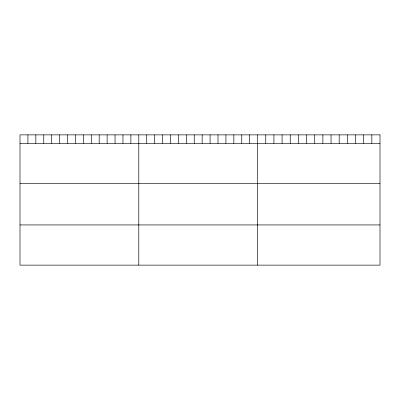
<?xml version="1.0" encoding="UTF-8"?>
<svg xmlns="http://www.w3.org/2000/svg" width="400" height="400" viewBox="0 0 400 400"><rect width="100%" height="100%" fill="white"/><g stroke="black" fill="none" stroke-linecap="round" stroke-linejoin="round"><path stroke-width="0.6" d="M20 143.31L380 143.31M20 183.51L380 183.51M20 224.93L380 224.93M371.84 134.865L371.84 143.31M363.68 134.865L363.68 143.31M355.52 134.865L355.52 143.31M347.36 134.865L347.36 143.31M339.2 134.865L339.2 143.31M331.04 134.865L331.04 143.31M322.88 134.865L322.88 143.31M314.72 134.865L314.72 143.31M306.56 134.865L306.56 143.31M298.4 134.865L298.4 143.31M290.24 134.865L290.24 143.31M282.08 134.865L282.08 143.31M273.92 134.865L273.92 143.31M265.76 134.865L265.76 143.31M257.6 134.865L257.6 265.135M249.68 134.865L249.68 143.31M241.76 134.865L241.76 143.31M233.84 134.865L233.84 143.31M225.92 134.865L225.92 143.31M218 134.865L218 143.31M210.08 134.865L210.08 143.31M202.16 134.865L202.16 143.31M194.24 134.865L194.24 143.31M186.32 134.865L186.32 143.31M178.4 134.865L178.4 143.31M170.48 134.865L170.48 143.31M162.56 134.865L162.56 143.31M154.64 134.865L154.64 143.31M146.72 134.865L146.72 143.31M138.8 134.865L138.8 265.135M130.88 134.865L130.88 143.31M122.96 134.865L122.96 143.31M115.04 134.865L115.04 143.31M107.12 134.865L107.12 143.31M99.2 134.865L99.2 143.31M91.28 134.865L91.28 143.31M83.36 134.865L83.36 143.31M75.44 134.865L75.44 143.31M67.52 134.865L67.52 143.31M59.6 134.865L59.6 143.31M51.68 134.865L51.68 143.31M43.76 134.865L43.76 143.31M35.84 134.865L35.84 143.31M27.92 134.865L27.92 143.31M380 134.865L20 134.865L20 265.135L380 265.135L380 134.865"/></g></svg>
